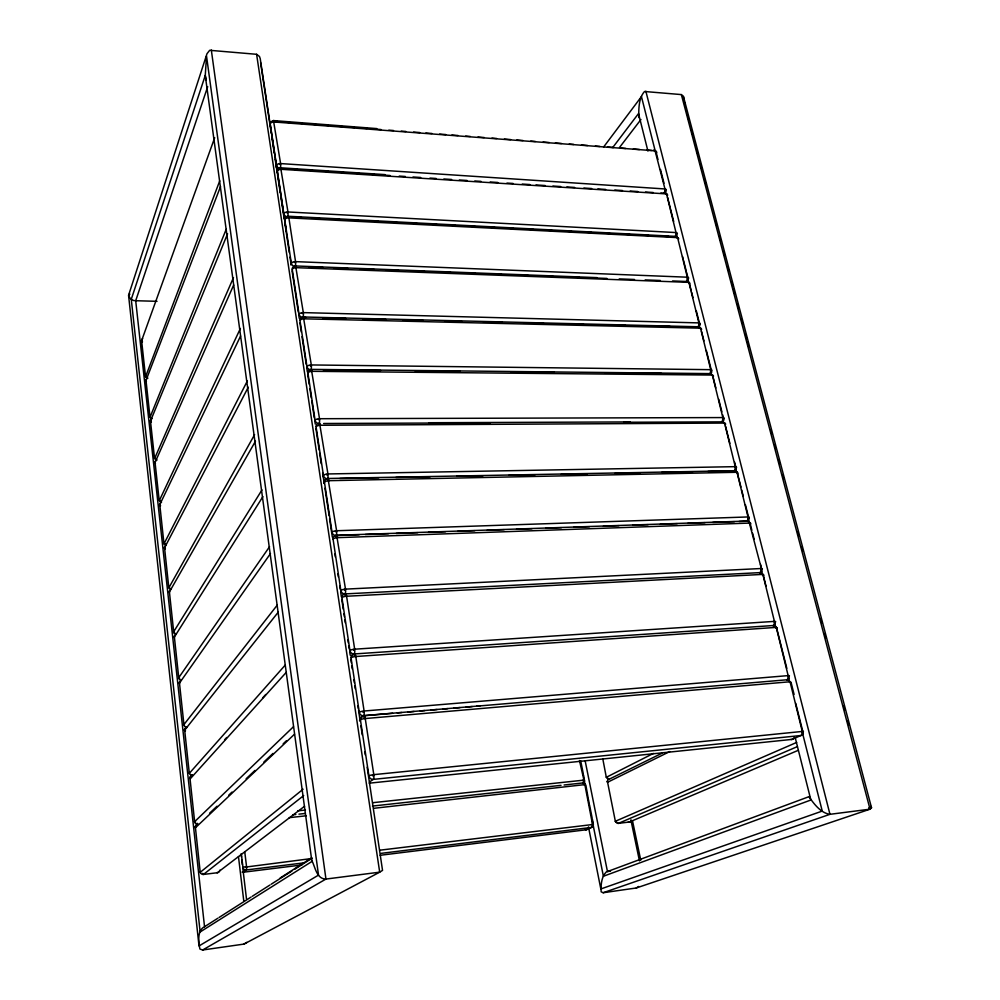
<?xml version="1.0" encoding="UTF-8"?>
<svg xmlns="http://www.w3.org/2000/svg" width="1000" height="1000" viewBox="0 0 1000 1000"><rect width="100%" height="100%" fill="white"/><g stroke="black" fill="none" stroke-linecap="round" stroke-linejoin="round"><path stroke-width="1.5" d="M155.025 462.175L159.2 500.475M150.45 420.775L154.537 458.288M195.312 826.562L200.225 872.35M145.975 380.2L149.987 416.975M189.887 777.425L194.688 822.212M184.587 729.362L189.288 773.188M141.588 340.45L145.512 376.5M179.4 682.35L184 725.238M174.312 636.35L178.812 678.337M169.35 591.325L173.75 632.438M164.488 547.25L168.8 587.513M159.725 504.087L163.95 543.538M155.062 461.825L155.013 462.55A2.788 1.075 -5.6 0 0 155.475 463.325M150.488 420.425L150.45 421.125A2.763 1.137 -5.3 0 0 151.387 422.113M146.012 379.85L145.963 380.525A2.737 1.188 -4.9 0 0 146.425 381.388M141.625 340.1L141.575 340.75A2.7 1.25 -4.5 0 0 142.513 341.863M606.312 777.325L602.8 758.863M615.4 821.525L607.375 781.15M207.7 86.638L135.7 300.725L204.537 926.725C196.988 930.2 198.538 942.4 199.913 949.05L202.625 950L243.975 944.087L246.85 942.35M214.7 137.688L141.575 340.75A2.725 2.3 21.7 0 1 142.688 338.725M219.75 180.812L145.588 376.688M220.525 186.537L145.963 380.525A2.75 2.35 21.7 0 1 147.7 378.212M638.825 117.638C638.65 109.175 638.6 98.088 644.525 91.5L681.363 94.588L683.425 96.463L871.525 807.75L870.025 809.175L636.263 887.987L603.162 892.725L601.163 891.812C600.763 885.425 601.388 876.812 606.225 872.013L809.55 796.45M226.213 229.3L150.05 417.188M227.6 233.738L150.45 421.125A2.775 2.4 21.7 0 1 151.562 418.988M275.837 166.812L276.488 165.312L270.2 123.75A3.413 2.612 28 0 1 273 121.2L277.625 121.562M276.7 172.55L277.362 171.05A3.45 2.688 28.4 0 1 280.188 168.388A3.462 0.95 -88 0 0 280.6 163.575L273.562 121.125M607.413 782.35L669.788 751.55M233.475 277.6L154.613 458.512M233.663 285.05L155.013 462.55A2.788 2.462 21.8 0 1 156.775 460.1M789.95 681.35L802.537 732.5M240.387 328.475L159.275 500.7M240.575 336.025L159.688 504.85A2.812 1.013 -6 0 0 160.625 505.725M776.188 627L788.45 676.838M290.625 264.7L291.325 263.3L284.7 219.562A3.475 2.775 28.9 0 1 287.55 216.788A3.487 0.975 -88.4 0 0 287.975 211.975L280.775 168.425M762.775 574L774.725 622.587M247.4 380.863L164.025 543.775M248.263 387.225L164.45 548.038A2.85 0.95 -6.4 0 0 165.4 548.837M369.5 782.025L373.188 779.388A3.975 1.288 84.9 0 0 373.8 774.65L365.25 718.55A3.9 1.262 85.7 0 0 363.512 715.763A3.875 3.588 52.7 0 1 359.288 712.312L351.05 657.862A3.812 3.5 46.6 0 1 354.1 653.962A3.825 1.225 86.6 0 0 354.663 649.188L346.587 596.25A3.762 1.2 87.3 0 0 344.963 593.913A3.75 3.388 40.9 0 1 340.85 590.538L333.075 539.113A3.713 1.225 -8.7 0 1 337.65 537.663L749.275 523.088L749.688 522.325M584.788 784.275L592.675 825.15M254.6 434.65L168.875 587.762M736.925 471.912L748.288 518.125M255.487 441.188L169.312 592.137A2.875 0.875 -6.7 0 0 169.425 592.587M310.1 371.025L310.837 369.762A3.575 1.075 -89.9 0 0 311.312 364.95L303.538 317.838M724.475 422.725L735.55 467.812M261.988 489.9L173.688 631.737L173.837 632.7M262.9 496.613L174.288 637.2A2.913 0.8 -7 0 0 174.4 637.6M712.312 374.7L723.125 418.713M700.45 327.825L710.987 370.788M269.562 546.675L178.75 677.663L178.9 678.612M322.65 476.575L323.438 475.462A3.663 1.35 -8.5 0 1 327.938 473.95L735 466.662L735.825 467.562M270.487 553.562L179.363 683.238A2.938 0.725 -7.4 0 0 179.475 683.6M323.663 483.3L324.45 482.188A3.663 3.212 35 0 1 327.425 478.75A3.65 1.137 88.8 0 0 327.938 473.95L319.75 424.225M688.85 282.038L699.15 323.988M603.612 147.037L641.45 96.587L655.188 150.875M677.525 237.3L687.575 278.288M612.788 147.45L638.513 113.575L647.938 151.113M619.525 147.45L640.938 119.5M372.875 775.875L373.8 774.65L803.425 731.325L802.913 731.838A3.55 2.8 60.8 0 1 800.9 735.512L792.038 739.4L369.2 783.175M277.325 605.013L183.925 724.587L184.075 725.537M363.175 712.188L364.1 711.012L355.788 656.513A3.825 1.238 86.5 0 0 354.1 653.962A3.812 3.487 45.9 0 1 349.938 650.55L341.925 597.65A3.762 3.4 41.4 0 1 344.963 593.913A3.762 1.2 87.4 0 0 345.5 589.125L336.875 536.55M245.787 867.45L246.537 866.5L244.762 851.9M335.262 536.562L336.075 535.525A3.7 1.163 88.1 0 0 336.6 530.737L328.188 479.613M278.288 612.112L184.562 730.288A2.975 0.65 -7.7 0 0 185.512 730.788M666.462 193.588L676.275 233.637M353.75 650.337L354.663 649.188L774.163 621.4A3.438 0.762 -12.8 0 1 775.537 622M344.6 590.225L345.5 589.125L760.775 568.538A3.388 0.862 -13.2 0 1 761.812 569.525A3.362 2.637 54 0 1 759.8 572.8A3.337 1.925 86.1 0 1 762.362 574.812A3.4 0.85 -13.1 0 1 763.4 575.788L765.013 582.175M335.7 531.8L336.6 530.737L747.738 516.962A3.35 0.963 -13.6 0 1 748.787 518.088A3.312 2.575 51.9 0 1 747.475 521.112M270.2 123.75A3.35 1.988 -6.8 0 1 274.25 122L655.65 150.863M327.05 474.988L327.938 473.95L326.7 474.575M318.637 419.712L319.513 418.713L722.588 417.575L723.4 418.475M310.45 365.925L311.312 364.95L710.462 369.663L711.263 370.55M344.113 594.862L344.963 593.913L760.288 572.612M285.3 665.013L189.662 772.938M302.475 313.562L303.325 312.613L698.625 322.887L699.425 323.775M224.587 739.8L226.688 737.487M262.625 697.925L265.75 694.488M286.3 672.3L190.3 778.75M294.713 262.562L295.55 261.637L687.062 277.188A3.15 1.375 -15.7 0 1 688.512 278.463M287.137 212.875L287.975 211.975L675.763 232.55L676.55 233.438M279.762 164.45L280.6 163.575L664.725 188.938L665.5 189.812M352.362 655.675L353.225 654.825M293.488 726.7L194.575 821.737L195.588 821.938M209.575 813.238L217.037 806.213M228.787 795.125L232.037 792.062M246.15 778.75L254.975 770.413M263.913 762L273 753.425M283.175 743.825L286.525 740.662M294.513 734.2L195.387 827.8M638.737 886.45L636.263 887.987M360.825 718.05L362.612 716.525M359.525 720.6L360.425 719.837A3.875 3.6 53.6 0 1 363.512 715.763A3.9 1.262 85.8 0 0 364.1 711.012L787.887 675.638A3.475 0.65 -12.4 0 1 788.863 676.35A3.487 2.737 58.5 0 1 786.85 679.875A3.45 2.013 82.6 0 1 789.55 682.237A3.487 0.637 -12.3 0 1 790.525 682.938M303.1 789.212L200.6 872M303.712 795.562L203.475 874.438A3.062 2.988 -82.9 0 1 200.162 871.75L200.312 872.688M304.6 806.225L217.312 872.738L203.475 874.438A3.088 0.663 85.5 0 1 202.775 873.337M790.3 681.737L365.25 718.55A3.875 0.825 -9.2 0 0 360.425 719.837L368.913 775.888A3.95 3.675 61.1 0 0 373.188 779.388L800.9 735.512A3.513 2.05 81 0 0 801.963 731.287L802.825 732.188M585.05 784.587L373.75 808.312M280.15 878L311.837 857.75M204.537 926.725L217.925 918.188M219.15 917.412L251.05 897.075M252.275 896.287L269.913 885.037M271.175 884.237L291.938 871M294.475 869.388L311.012 858.838M776.525 627.375L355.788 656.513A3.825 0.963 -9.1 0 0 351.05 657.862M245.512 867.1L312.05 858.487M372.488 775.413L373.8 774.65A3.925 0.7 -9.4 0 0 368.913 775.888M763.112 574.375L346.587 596.25A3.775 1.1 -8.9 0 0 341.925 597.65M202.625 950L325.95 879.062L379.7 872.163L382.537 870.375L367.163 767.225M362.8 711.737L364.1 711.012A3.875 0.838 -9.2 0 0 359.288 712.312M593.438 824.425L380.087 850.163M353.387 649.9L354.663 649.188A3.812 0.988 -9 0 0 349.938 650.55M344.237 589.8L345.5 589.125A3.762 1.113 -8.8 0 0 340.85 590.538M739.05 521.512L746.787 521.237A3.287 1.887 87.7 0 1 749.275 523.088L750.025 522.7M243.975 944.087L379.7 872.163L256.6 54.3L209.675 50.3L206.988 53.725L128.562 295.312L199.013 945.938L318.512 875.113L206.525 56.087L205.263 75.45L206.238 80.1M335.35 531.388L336.6 530.737A3.713 1.238 -8.7 0 0 332.025 532.2L324.45 482.188A3.663 1.338 -8.5 0 1 328.963 480.688L737.25 472.275M241.375 854.212L242.95 867.35L246.537 866.5A3.038 0.737 85.1 0 1 246.213 869.987L243.025 872.262A2.988 2.9 85.8 0 1 242.262 872.25M653.425 753.413L606.638 777.138M318.288 419.312L319.513 418.713L311.537 370.312M609.075 779.362A2.712 1.262 82.5 0 1 609.362 779.125L661.925 753.25M310.1 365.525L311.312 364.95A3.562 1.562 -8.1 0 0 306.95 366.55L299.975 320.45A3.55 2.938 30.4 0 1 302.875 317.425A3.538 1.037 -89.4 0 0 303.325 312.613L295.75 266.737M302.137 313.163L303.325 312.613A3.513 1.663 -7.8 0 0 299.037 314.237L292.238 269.35A3.513 2.85 29.6 0 1 295.113 266.45A3.513 1 -88.9 0 0 295.55 261.637L288.875 217.875A3.487 0.975 -88.4 0 0 287.8 216.412M294.375 262.175L295.55 261.637A3.475 1.75 -7.6 0 0 291.325 263.3A3.513 2.837 29.5 0 0 295.113 266.45A3.513 1.013 -88.9 0 1 296.475 267.688L689.163 282.375M724.788 423.075L320.513 425.262A3.613 1.45 -8.3 0 0 316.075 426.812L323.438 475.462A3.663 3.2 34.7 0 0 327.425 478.75A3.663 1.137 88.7 0 1 328.963 480.688L327.8 479.9M286.812 212.488L287.975 211.975A3.425 1.837 -7.3 0 0 283.812 213.675L277.362 171.05A3.388 1.913 -7.1 0 1 281.475 169.325L666.762 193.925M796.7 742.412L615.413 821.25M797.412 746.6L618.475 823.35A2.75 1.275 81.7 0 1 617.163 822.463M279.438 164.075L280.6 163.575A3.388 1.925 -7.1 0 0 276.488 165.312A3.438 2.688 28.3 0 0 280.188 168.388A3.462 0.95 -88 0 1 281.475 169.325L280.4 168.637M798.375 750.275L629.45 822L618.475 823.35A2.763 2.35 65.5 0 1 615.562 820.962L615.575 821.812M712.625 375.062L312.288 371.325A3.562 1.55 -8.1 0 0 307.913 372.912L315.075 420.262A3.625 3.1 32.8 0 0 319.025 423.525A3.613 1.1 89.4 0 1 320.513 425.262L319.363 424.5M700.763 328.175L304.275 318.825A3.525 1.65 -7.9 0 0 299.975 320.45M603.162 892.725L829.963 814.312L870.025 809.175L681.363 94.588M869.013 808.075C868.388 810.462 870.788 808.2 869 808.075L869.275 809.137M677.837 237.638L288.875 217.875A3.425 1.825 -7.4 0 0 284.7 219.562M129.925 294.15L128.95 294.413C127.888 297.213 132.487 301.2 135.7 300.725L157.037 301.312M653.175 150.575A3.088 1.512 -83.4 0 1 655.225 151.363L655.938 151.2M610.487 871.137L607.463 871.55L585.212 761.125M301.85 864.975L243.025 872.262A3.025 0.725 85.1 0 1 242.438 871.737M380.112 855.288L586.188 829.775L591.587 827.4A2.763 2.375 65.9 0 0 593.387 825.8M304 862.862L246.213 869.987A3.013 2.913 84.6 0 1 242.95 867.35M381.163 853.35L591.587 827.4A2.763 1.238 81.9 0 0 592.225 824.2L592.925 824.887M292.762 814.825L295.85 814.488M298.938 814.15L305.087 813.475M372.463 806.075L561.013 785.337M564.113 785L582.7 782.95A2.725 2.35 63.4 0 1 585.388 784.663M289.25 817.663L306.25 815.788M297.762 810.863L305.462 810.025M372.9 802.675L584.538 780.062A2.725 2.338 63 0 1 582.7 782.95A2.725 1.225 82.7 0 1 584.375 785.025L585.85 785.088L588.2 798.288M363.512 715.763L392.625 713.3M397.225 712.9L401.825 712.513M407.95 712L414.087 711.475M420.213 710.95L424.812 710.562M430.938 710.05L437.075 709.525M443.2 709.013L447.775 708.625M453.888 708.1L460 707.588M466.112 707.062L472.225 706.55M476.812 706.162L787.362 679.75M363.825 715.638L480.075 705.837M354.1 653.962L773.65 625.5M336.362 535.3L747.25 521.025M337.612 535.475L359.188 534.725M365.363 534.513L388.475 533.7M396.188 533.438L417.762 532.688M428.562 532.312L445.525 531.725M457.85 531.287L474.812 530.7M487.163 530.275L504.175 529.675M516.538 529.25L532.013 528.713M545.925 528.225L561.438 527.688M573.875 527.25L589.438 526.712M603.425 526.225L618.987 525.688M632.788 525.2L648.112 524.675M660.362 524.25L677.212 523.663M687.962 523.288L704.987 522.688M712.725 522.425L734.4 521.675M328.013 478.488L735.025 470.7M339.875 478.512L378.775 477.762M395.887 477.438L430.175 476.775M456.675 476.275L483 475.763M509.025 475.262L535.05 474.762M561.2 474.263L587.388 473.762M615.175 473.225L640.05 472.75M661.812 472.325L692.65 471.737M708 471.438L734.087 470.938A3.25 1.837 89.2 0 1 736.513 472.638A3.312 1.037 -13.9 0 1 737.588 473.875L739.062 479.712M429.212 422.738L630.163 421.925M323.638 423.5L490.188 422.812M623.85 422.262L721.688 421.863A3.225 2.475 48.3 0 1 723.838 422.7M710.475 373.612L311.388 369.375M323.275 369.888L380.788 370.5M415.1 370.863L460.25 371.337M510.9 371.863L554.138 372.312M604.963 372.85L661.625 373.45M698.763 373.837L709.587 373.95A3.175 2.425 46.6 0 1 711.038 374.35M303.4 316.988L698.637 326.788M299.037 314.237A3.55 2.925 30.3 0 0 302.875 317.425L305.95 317.5M322.863 317.913L345.925 318.488M362.837 318.9L385.95 319.475M402.938 319.9L423.013 320.387M444.625 320.925L461.737 321.35M483.5 321.887L502.163 322.337M523.763 322.875L543.688 323.363M565.15 323.9L583.65 324.35M603.812 324.85L625.525 325.387M645.612 325.887L670.163 326.488M687.038 326.9L697.775 327.175A3.137 2.362 45.1 0 1 699.212 327.575M295.625 265.963L597.013 277.625M309.1 266.988L323.088 267.525M333.963 267.95L347.962 268.488M360.387 268.962L374.25 269.488M386.475 269.962L398.7 270.438M410.938 270.9L424.688 271.425M436.925 271.9L450.788 272.438M463.1 272.913L475.425 273.375M489.288 273.913L501.6 274.387M515.612 274.925L528.05 275.4M542.062 275.938L552.95 276.363M566.938 276.9L579.237 277.362M593.075 277.9L606.912 278.438M619.212 278.9L634.513 279.488M645.163 279.9L660.375 280.487M672.537 280.95L686.237 281.475A3.137 1.65 -85.9 0 1 688.438 282.625A3.162 1.375 -15.6 0 1 689.587 284.288L691.263 290.925M675.788 236.375L288.05 216.25M292.162 217.025L301.388 217.5M312.162 218.062L319.85 218.463M330.613 219.013L339.837 219.5M349.062 219.975L358.288 220.45M369.125 221.012L378.4 221.488M387.688 221.975L396.975 222.45M406.262 222.938L417.088 223.5M426.375 223.975L437.05 224.525M446.2 225L455.35 225.475M464.5 225.95L475.175 226.5M482.8 226.9L495.037 227.525M502.75 227.925L513.538 228.487M522.788 228.962L533.575 229.525M541.287 229.925L552.075 230.475M561.263 230.95L571.925 231.513M581.075 231.988L591.737 232.537M599.362 232.925L610.025 233.475M619.225 233.95L630.062 234.513M637.8 234.913L648.637 235.475M657.925 235.963L668.775 236.525M280.663 167.8L385.062 174.613M291.075 169.088L297.3 169.5M306.625 170.1L312.85 170.5M322.188 171.1L328.4 171.513M336.175 172.013L343.963 172.512M353.237 173.113L359.375 173.512M367.025 174.013L374.688 174.5M382.35 175L390.012 175.5M399.2 176.088L405.325 176.488M412.987 176.988L420.675 177.475M429.95 178.075L436.138 178.475M443.875 178.975L451.6 179.475M459.338 179.975L467.062 180.475M474.8 180.975L480.988 181.375M490.175 181.975L497.812 182.475M506.975 183.062L513.088 183.463M522.25 184.05L529.888 184.55M536 184.938L545.163 185.538M552.913 186.038L560.662 186.537M566.862 186.938L574.6 187.438M583.9 188.038L591.65 188.538M597.85 188.938L605.6 189.438M614.812 190.037L622.487 190.538M630.163 191.038L637.837 191.525M645.525 192.025L653.2 192.525M660.875 193.025L663.95 193.225A3.025 2.2 41.3 0 1 664.65 193.35M283.775 122.037L289.938 122.513M297.625 123.1L302.25 123.462M309.95 124.062L316.1 124.537M323.8 125.125L328.413 125.487M336.112 126.075L342.275 126.55M350.025 127.15L354.688 127.513M362.45 128.112L367.1 128.475M374.862 129.075L381.062 129.55M388.825 130.15L393.488 130.512M401.238 131.113L405.9 131.475M413.6 132.062L419.725 132.537M425.85 133.012L431.975 133.488M439.637 134.075L445.763 134.55M451.887 135.025L458.013 135.5M465.675 136.088L470.275 136.45M477.987 137.037L484.2 137.525M491.95 138.125L496.613 138.475M504.363 139.075L510.575 139.562M516.775 140.037L522.987 140.525M530.75 141.113L535.4 141.475M543.075 142.075L549.225 142.55M555.375 143.025L561.512 143.5M569.2 144.088L573.8 144.45M581.487 145.037L587.625 145.512M595.312 146.113L599.875 146.463M607.487 147.05L613.587 147.525M621.2 148.112L625.763 148.463M633.375 149.05L639.475 149.525M647.087 150.113L651.65 150.463M273.475 120.575L376.788 128.588M256.6 54.3L259.462 56.463L260.238 58.712L286.312 231.05M273.2 121.325L274.25 122A3.438 0.912 -87.6 0 0 273 121.2M287.8 217.162L288.875 217.875L288.163 216.95M295.375 266.975L296.475 267.688A3.475 1.737 -7.6 0 0 292.238 269.35M303.163 318.087L304.275 318.825A3.538 1.037 -89.4 0 0 302.875 317.425M311.15 370.575L312.288 371.325A3.575 1.075 -90 0 0 310.837 369.762A3.588 3.013 31.4 0 1 306.95 366.55M336.475 536.85L337.65 537.663A3.713 1.175 88 0 0 336.075 535.525A3.7 3.287 37.3 0 1 332.025 532.2M345.387 595.425L346.587 596.25L345.788 595.1M354.562 655.675L355.788 656.513L354.975 655.337M364.012 717.688L365.25 718.55L364.412 717.337M584.012 780.425L579.45 760.462M788.737 676.538L787.887 675.638A3.438 2.013 82.8 0 1 786.85 679.875A3.487 2.75 58.8 0 1 789.1 680.675M775 622.3L774.163 621.4A3.388 1.963 84.6 0 1 773.15 625.662A3.425 2.7 56.5 0 1 776.787 628.675L786.825 668.325M761.612 569.425L748.587 519.987M748.562 517.863L747.738 516.962A3.287 1.875 87.9 0 1 746.787 521.237M687.85 278.075L687.062 277.188A3.137 1.638 -85.8 0 1 686.237 281.475M607.275 781.438L607.562 782.013A2.725 2.312 63.1 0 1 609.362 779.125A2.712 2.312 62.8 0 1 606.475 776.762L606.487 777.6M583.763 780.675L583.312 779.737A2.712 1.212 82.8 0 1 582.7 782.95M665.238 190L655.225 151.363A3 2.15 40.3 0 0 654.562 151.012M761.338 569.7L760.775 568.538A3.325 1.925 86.3 0 1 759.8 572.8A3.375 2.637 54.2 0 1 762.013 573.612M871.012 806.4L871.525 807.75M809.362 797.312C814.188 804.125 820.938 813.15 829.963 814.312L645.85 91.213M684.862 104.987L683.425 96.463M687.613 115.425L688.787 119.887M691.55 130.325L692.725 134.787M696.663 149.688L697.85 154.162M700.6 164.587L701.787 169.062M704.538 179.488L705.725 183.962M715.625 221.438L716.825 225.963M719.613 236.513L720.8 241.038M723.587 251.588L724.788 256.112M727.575 266.663L728.763 271.188M731.562 281.737L732.75 286.262M733.55 289.275L734.737 293.8M737.525 304.35L738.725 308.875M741.513 319.438L742.712 323.975M745.512 334.538L746.7 339.075M747.5 342.088L748.7 346.625M770.625 429.613L771.812 434.113M774.587 444.613L775.775 449.113M778.55 459.613L779.75 464.113M782.525 474.613L783.713 479.113M797.575 531.625L798.775 536.125M801.538 546.625L802.738 551.112M820.55 618.562L821.737 623.062M824.513 633.55L825.7 638.05M843.562 705.662L844.762 710.175M847.537 720.713L848.737 725.225M311.45 859.8C315.15 866.213 316.275 879.125 325.95 879.062L211.312 50M657.987 159.512L656.413 153.312A3.05 1.575 -17.2 0 0 655.225 151.363M660.512 169.462L661.137 171.962M661.45 173.212L664 183.25M667.537 197.237L670.113 207.4M670.438 208.675L672.05 215.062M672.375 216.337L673.675 221.462M682.55 256.537L683.213 259.15M683.55 260.462L686.213 270.963M686.538 272.275L688.213 278.875M691.6 292.262L692.95 297.587M696.338 310.988L698.05 317.712M698.388 319.062L699.75 324.462A3.125 2.362 44.9 0 1 698.45 327.088M701.5 331.375L703.913 340.9M706.338 350.475L708.075 357.337M708.425 358.713L711.225 369.762M713.363 378.212L715.837 387.975M718.675 399.175L720.1 404.8M720.462 406.213L721.888 411.863M722.6 414.7L723.675 418.95A3.212 2.462 48.1 0 1 721.688 421.863A3.212 1.787 -89.4 0 1 724.062 423.413A3.275 1.125 -14.3 0 1 725.487 424.412M725.512 426.188L726.963 431.887M727.325 433.312L729.862 443.35M734.613 462.113L736.075 467.912A3.3 1.05 -14 0 0 735 466.662A3.25 1.837 89.4 0 1 734.087 470.938M739.438 481.175L740.925 487.038M741.663 489.975L743.162 495.863M745.4 504.725L748.787 518.088M751.85 530.188L750.337 524.2A3.35 0.95 -13.5 0 0 749.275 523.088M752.613 533.188L754.125 539.2M760.525 564.438L761.812 569.525M765.337 583.462L765.987 586.025M795.65 703.188L802.913 731.838M687.588 278.925L688.35 281.938M735.662 468.9L736.425 471.9M761.525 571.112L762.288 574.113M774.85 623.75L775.612 626.763M788.562 677.925L789.325 680.95M802.337 732.387L822.25 811.075L600.825 888.962L588.462 826.875M791.087 682.5L794.1 694.488M795.312 738.037L810.875 800.013L603.4 876.25L592.35 821.137M632.525 820.9L640.75 860.2M630.887 819.912L639.462 860.913M580.688 760.825L583.25 773.625M583.513 774.912L584.288 778.775M588.462 799.587L589.237 803.487M589.5 804.788L592.125 817.862M592.388 819.175L593.175 823.112M584.375 781.338L584.987 784.4M189.375 773.5L189.225 772.55A2.95 2.9 36.8 0 0 192.463 775.188A2.988 0.65 86.2 0 0 192.325 775.45M194.788 822.537L194.638 821.6A2.988 2.963 77.8 0 0 197.913 824.25A3.038 0.663 85.8 0 0 197.763 824.5M260.575 62.625L271.25 133.162M271.95 137.762L274.262 153.1M275.188 159.238L277.275 173.038M277.512 174.562L280.287 192.913M280.75 195.963L284.212 218.888M284.913 223.475L289.3 252.512M290 257.1L291.15 264.738M292.075 270.85L298.325 312.162M298.788 315.238L299.25 318.3M299.95 322.9L301.337 332.088M302.038 336.688L306.212 364.275M306.675 367.337L307.362 371.938M307.825 375L309.225 384.2M309.913 388.8L311.312 397.987M311.775 401.05L314.325 417.912M314.788 420.975L315.25 424.05M315.938 428.625L319.175 450.025M319.637 453.088L321.262 463.775M322.65 472.95L324.263 483.65M324.963 488.237L329.125 515.737M329.588 518.8L332.35 537.137M334.9 553.95L335.363 557M337.912 573.862L338.375 576.938M339.762 586.138L340.238 589.212M340.7 592.275L341.388 596.875M341.863 599.95L343.25 609.15M343.95 613.763L344.412 616.825M344.875 619.9L345.337 622.962M347.887 639.837L348.35 642.913M348.825 645.975L349.288 649.05M349.75 652.113L350.213 655.188M350.913 659.788L351.375 662.85M351.838 665.925L352.3 668.988M353.925 679.737L354.387 682.8M354.85 685.875L355.312 688.938M357.875 705.812L358.338 708.888M358.562 710.425L360.188 721.162M360.887 725.775L362.287 734.987M364.837 751.875L365.3 754.938M241.088 853.913L241.462 857.013M241.825 860.1L242.387 864.75M242.763 867.85L246.475 898.812M238.475 856.625L243.787 901.087M195.263 826.875L195.287 827.55A3 2.963 82.3 0 1 197.913 824.25M189.838 777.738L189.862 778.375A2.95 2.913 39.3 0 1 192.463 775.188M184.537 729.688L184.562 730.288A2.925 2.85 27.9 0 1 187.138 727.188A2.925 2.837 27.3 0 1 183.925 724.587A2.975 0.663 -7.7 0 0 184.375 725.025M179.35 682.675L179.363 683.238A2.9 2.775 24.6 0 1 180.538 680.713M174.275 636.675L174.288 637.2A2.875 2.712 23.3 0 1 175.45 634.75M169.312 591.663L169.312 592.137A2.85 2.637 22.5 0 1 170.463 589.763M164.45 547.587L164.45 548.038A2.837 2.575 22.1 0 1 165.588 545.725M159.688 504.438L159.688 504.85A2.812 2.525 21.9 0 1 160.287 503.013M160.825 502.6A2.812 2.525 21.9 0 1 161.462 502.325M166.213 545.262A2.825 2.575 22.1 0 1 163.875 542.812A2.85 0.95 -6.3 0 0 165.438 543.688M152.175 418.575A2.763 2.4 21.7 0 1 149.9 416.213A2.763 1.137 -5.2 0 0 150.363 417.025M147.688 378.05A2.75 2.35 21.7 0 1 145.438 375.712A2.725 1.2 -4.8 0 0 146.375 376.775M699.75 324.462A3.188 1.3 -15.2 0 0 698.625 322.887A3.162 1.688 -86.8 0 1 697.775 327.175A3.162 1.7 -86.9 0 1 700.025 328.438A3.2 1.3 -15.2 0 1 701.475 329.625M700.45 328.612A3.137 2.362 45.1 0 1 700.888 329.288M219.9 870.138A3.05 2.975 -87.8 0 1 219.7 870.9M219.3 871.587A3.05 2.975 -87.8 0 1 217.312 872.738A3.075 0.688 85.3 0 1 216.95 872.575M790.987 739.362A3.475 2.013 81 0 0 792.038 739.4A3.525 2.788 61 0 0 794.087 737.475M176.075 634.25A2.875 2.7 23.1 0 1 173.688 631.737A2.9 0.812 -7 0 0 174.638 632.413M675.625 236.788A3.062 2.25 42.3 0 0 676.938 234.338A3.113 1.45 -16.2 0 0 675.763 232.55A3.113 1.6 -84.9 0 1 675.325 236.325M663.95 193.225A3.025 2.2 41.2 0 0 665.913 190.8A3.088 1.525 -16.7 0 0 664.725 188.938A3.1 1.55 -84.1 0 1 663.95 193.225A3.1 1.55 -84.2 0 1 666.038 194.112A3.088 1.512 -16.6 0 1 667.5 195.538M666.538 194.662A3.025 2.2 41.3 0 1 666.963 195.3M287.55 216.788A3.475 2.763 28.8 0 1 283.812 213.675M187 727.475A2.95 0.637 86.6 0 1 187.138 727.188M608.375 778.763A2.7 1.262 82.6 0 1 608.075 778.312M609.362 779.125A2.7 1.262 82.6 0 1 609.038 779.188M171.1 589.275A2.85 2.637 22.5 0 1 168.725 586.8A2.875 0.887 -6.7 0 0 169.675 587.537M734.825 471.025A3.262 2.525 50.1 0 1 735.562 471.312M736.25 471.775A3.262 2.525 50.1 0 1 736.838 472.388M333.075 539.113A3.713 3.3 37.7 0 1 336.075 535.525M747.525 521.312A3.312 2.587 52.1 0 1 750.037 523.413M197.562 824.137A3.038 0.65 85.9 0 1 197.225 823.263M156.762 459.938A2.788 2.45 21.8 0 1 154.462 457.537A2.788 1.075 -5.6 0 0 156.012 458.575M631.2 820.425A2.75 2.325 65.4 0 1 629.45 822A2.737 1.288 81.5 0 1 628.425 821.587M678.562 239.2A3.125 1.438 -16.1 0 0 677.113 237.862A3.125 1.6 -85 0 0 675.362 236.513M675.675 236.962A3.062 2.263 42.4 0 1 677.025 237.712M688.3 279.575A3.088 2.3 43.5 0 1 687.475 281.163M161.438 502.15A2.812 2.512 21.9 0 1 159.125 499.725A2.812 1.013 -6 0 0 160.675 500.7M712.288 375.4A3.175 2.425 46.6 0 1 713.012 376.825M723.675 418.95A3.262 1.137 -14.4 0 0 722.588 417.575A3.212 1.787 -89.2 0 1 721.688 421.863M709.587 373.95A3.175 2.413 46.4 0 0 711.575 371.138A3.225 1.225 -14.8 0 0 710.462 369.663A3.188 1.737 -87.9 0 1 709.587 373.95A3.188 1.737 -88.1 0 1 711.9 375.363A3.237 1.212 -14.8 0 1 713.337 376.45M307.913 372.912A3.588 3.025 31.5 0 1 310.837 369.762M319.025 423.525A3.613 1.1 89.5 0 0 319.513 418.713A3.613 1.462 -8.3 0 0 315.075 420.262M724.412 423.3A3.225 2.475 48.3 0 1 725.15 424.762M585.225 829.35A2.737 1.212 82 0 0 586.188 829.775A2.75 2.362 66.1 0 0 587.712 828.787M776.787 628.675A3.438 0.75 -12.7 0 0 775.788 627.837A3.388 1.975 84.4 0 0 773.15 625.662A3.425 2.688 56.2 0 0 775.188 623.888M181.175 680.2A2.9 2.763 24.4 0 1 178.75 677.663A2.938 0.737 -7.3 0 0 179.7 678.25M736.175 468.688A3.262 2.525 49.9 0 1 734.775 470.825M316.075 426.812A3.625 3.113 33 0 1 318.15 423.638M655.75 152.012A3 2.15 40.3 0 1 656.162 152.65M205.263 75.45L131.275 299.288L200.15 931.963L311.9 861.488L205.263 75.45"/></g></svg>
